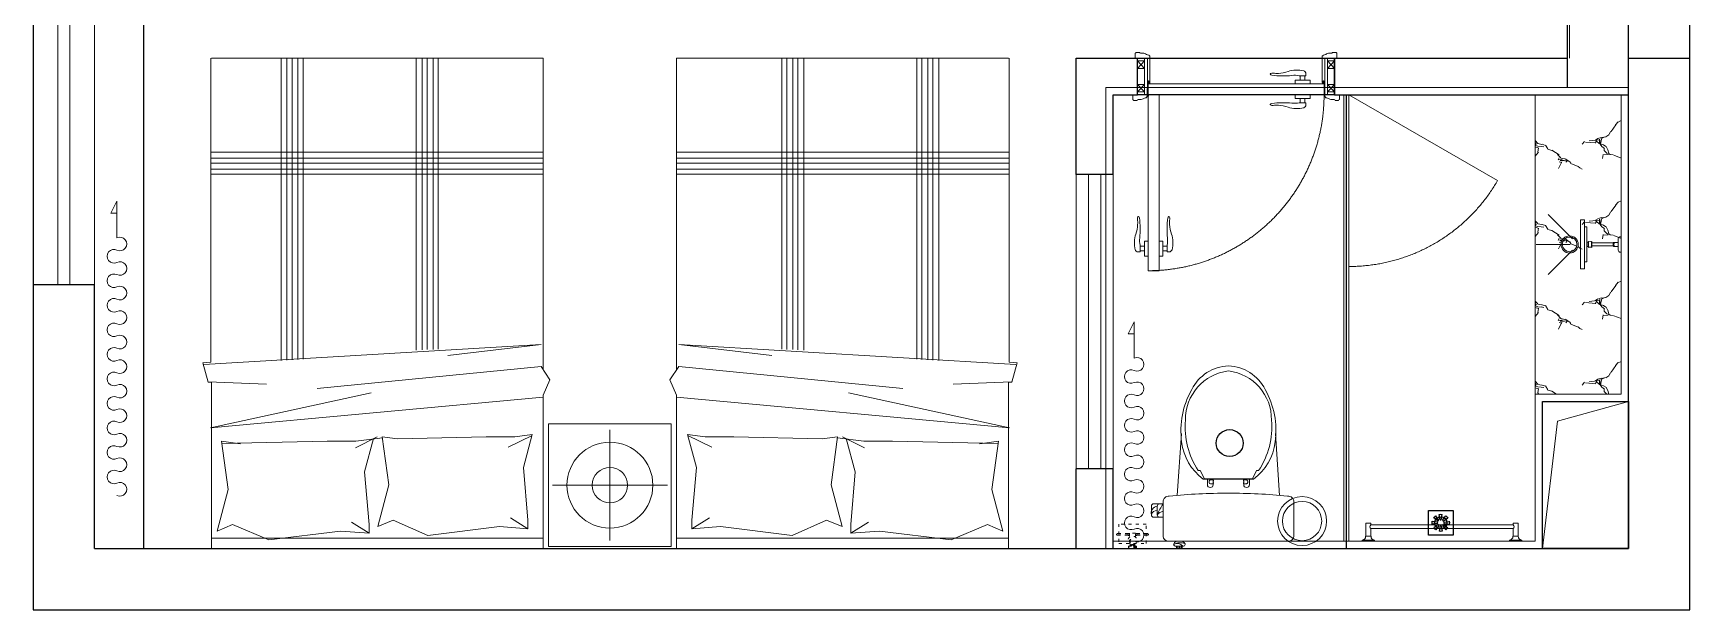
# Model space of a CAD drawing. Header units: millimetres. Extents: x 3162 to 221128, y -144913 to 11496.
# Drawn here: x 29278 to 36028, y -93795 to -91443 of the extents above; entities that cross this region are included whole.
import ezdxf
from ezdxf.xclip import XClip

# ---------------------------------------------------------------- set-up
doc = ezdxf.new("R2010")
doc.units = ezdxf.units.MM
doc.header["$LTSCALE"] = 10
doc.header["$XCLIPFRAME"] = 2
for name, pattern in [('ACAD_ISO03W100', [30, 12, -18]), ('DASH', [8.89, 6.35, -2.54]), ('DOTE', [61.468, 50.8, -5.08, 0.508, -5.08]), ('HIDDEN', [9.525, 6.35, -3.175])]:
    doc.linetypes.add(name, pattern=pattern)
doc.layers.get('Defpoints').update_dxf_attribs({"color": 250})
for name, color, linetype, lineweight in [('FC-Doorsill【门槛线】', 8, 'Continuous', 0), ('FC-Material【地坪分割线】', 138, 'Continuous', 0), ('FF-Complete【墙体完成线】', 6, 'Continuous', 0), ('FF-Curtain【平面窗帘】', 32, 'Continuous', 0), ('FF-Door【门】', 51, 'Continuous', 0), ('FF-FIXT【洁具】', 31, 'Continuous', 0), ('FF-MT【门套】', 20, 'Continuous', 0), ('FF-Win【窗】', 132, 'Continuous', 0), ('FF-【活动成品家具】', 51, 'Continuous', 0), ('Fine【细线】', 250, 'Continuous', 0)]:
    doc.layers.add(name, color=color, linetype=linetype, lineweight=lineweight)
for name, color, linetype in [('SYMBOL【符号】', 136, 'Continuous'), ('WALL_NEW【新建墙体】', 4, 'Continuous'), ('WALL【墙体】', 7, 'Continuous'), ('图层5', 251, 'Continuous'), ('屋面', 4, 'Continuous')]:
    doc.layers.add(name, color=color, linetype=linetype)

# ---------------------------------------------------------------- blocks, each defined once
blk = doc.blocks.new('1500平10100181')
at = {"ltscale": 300}
for p, q in [((-1270.6, 991.6), (-770.6, 991.6)), ((-1270.6, 491.6), (-1270.6, 991.6)), ((-770.6, 991.6), (-770.6, 491.6)), ((-749, 1000), (603.1, 1000)), ((-749, 1000), (-749, 374.1)), ((603.1, 1000), (603.1, 320.9)), ((603.1, 1000), (603.1, 345.9)), ((-770.6, 491.6), (-1270.6, 491.6)), ((-1270.6, 491.6), (-770.6, 491.6)), ((-749, 374.1), (-775.9, 311.5)), ((-775.9, 311.5), (-740.1, 257.9)), ((-749, 271.3), (-749, -1000)), ((638.5, 243.1), (606, 239.9)), ((606, 239.9), (606, -999.7)), ((-749, -1000), (603.1, -1000)), ((603.1, -1000), (-749, -1000))]:
    blk.add_line(p, q, dxfattribs=at)
at = {"color": 8}
for p, q in [((-1020.6, 966.9), (-1020.6, 516.3)), ((-770.6, 491.6), (-770.6, 991.6)), ((-749, 958.2), (603.1, 958.2)), ((-570, 910.6), (-278, 946.4)), ((-278, 946.4), (-137.7, 883.8)), ((77.1, 928.5), (369.1, 964.2)), ((369.1, 964.2), (517.3, 901.6)), ((-686.4, 883.8), (-686.4, 919.5)), ((-686.4, 919.5), (-614.8, 874.8)), ((-686.4, 919.5), (-570, 910.6)), ((-668.5, 669.2), (-686.4, 883.8)), ((-137.7, 883.8), (-75, 910.6)), ((-75, 910.6), (-119.8, 740.7)), ((-39.2, 937.4), (32.4, 892.7)), ((-39.2, 937.4), (77.1, 928.5)), ((-39.2, 901.6), (-39.2, 937.4)), ((-21.3, 687.1), (-39.2, 901.6)), ((517.3, 901.6), (580, 928.5)), ((580, 928.5), (535.2, 758.6)), ((535.2, 758.6), (562.1, 561.9)), ((-1254.7, 741.6), (-786.5, 741.6)), ((-119.8, 740.7), (-92.9, 544)), ((-57.5, 551.6), (-21.3, 687.1)), ((-704.3, 535), (-668.5, 669.2)), ((-632.7, 544), (-704.3, 535)), ((-605.8, 587.2), (-703.4, 538.5)), ((-516.3, 544), (-632.7, 544)), ((-155.6, 552.9), (-516.3, 544)), ((-92.9, 544), (-155.6, 552.9)), ((14.5, 561.9), (-93.5, 548.4)), ((16.7, 588.7), (-72.8, 544)), ((130.8, 561.9), (14.5, 561.9)), ((560.7, 572.1), (130.8, 561.9)), ((486.3, 572.7), (485.7, 570.5)), ((562.1, 561.9), (486.3, 572.7)), ((-749, 383), (606.9, 508.2)), ((606.9, 508.2), (-48.2, 365.2)), ((-740.1, 257.9), (172.2, 347.3)), ((603.1, 345.9), (603.1, 320.9)), ((378.1, 329.4), (615.8, 320.5)), ((603.1, 320.9), (616.4, 320.9)), ((616.4, 320.9), (638.5, 243.1)), ((633.7, 248.9), (-740.1, 168.4)), ((-740.1, 168.4), (-360.8, 213.2)), ((229.7, -1000), (229.7, 227.8)), ((250.5, -1000), (250.5, 228.9)), ((274.6, -1000), (274.6, 230.2)), ((295.4, -1000), (295.4, 231.3)), ((319.4, -1000), (319.4, 232.6)), ((-320.9, -1000), (-320.9, 186.7)), ((-300.1, -1000), (-300.1, 187.8)), ((-276, -1000), (-276, 189)), ((-255.2, -1000), (-255.2, 190.1)), ((-231.2, -1000), (-231.2, 191.4)), ((-749, -526.3), (603.1, -526.3)), ((-749, -547.1), (603.1, -547.1)), ((-749, -571.3), (603.1, -571.3)), ((-749, -592.1), (603.1, -592.1)), ((-749, -616), (603.1, -616))]:
    blk.add_line(p, q, dxfattribs=at)
for radius in [175, 72.2]:
    blk.add_circle((-1020.6, 741.6), radius, dxfattribs=at)
blk = doc.blocks.new('hlw_3_1600_250')
for p, q in [((-0.5, 0.078125), (0.5, 0.078125)), ((-0.5, -0.078125), (0.5, -0.078125))]:
    blk.add_line(p, q)
at = {"linetype": 'HIDDEN', "ltscale": 15}
for p, q in [((-0.5, 0.015625), (0.5, 0.015625)), ((-0.5, -0.015625), (0.5, -0.015625))]:
    blk.add_line(p, q, dxfattribs=at)
blk = doc.blocks.new('马桶平面15')
at = {"color": 251}
for p, q in [((-182.4, 735.2), (-182.4, 743.3)), ((-175.9, 735.1), (-175.9, 743.3)), ((-168.6, 743.3), (-168.6, 735.1)), ((-164.1, 735.1), (-187.7, 735.1))]:
    blk.add_line(p, q, dxfattribs=at)
for points in [[(-171.3, 714.9, 0.288575), (-152.8, 725.1, 0.464141), (-158.6, 735.1), (-164.1, 735.1), (-164.1, 743.3), (-187.7, 743.3), (-187.7, 743.3), (-187.7, 735.1), (-193.2, 735.1, 0.464141), (-199, 725.1, 0.288575), (-180.5, 714.9)], [(-61.5, 462.9), (-61.5, 484.4, -1), (-38, 484.4), (-38, 480.5)], [(109.7, 462.9), (109.7, 484.4, 1), (86.2, 484.4), (86.2, 480.5)], [(26.7, 460.2), (121.9, 460.2), (138.7, 426.6), (147.1, 426.6, -0.17108), (199.3, 221.2, -0.383832), (24.1, 20.6, -0.383832), (-151.1, 221.2, -0.17108), (-98.9, 426.6), (-90.5, 426.6), (-73.7, 460.2), (121.9, 460.2)]]:
    blk.add_lwpolyline(points, format="xyb", dxfattribs=at)
for points in [[(24.1, 519.2, -0.023855), (-216.9, 530.8, -0.42765), (-242.5, 555.3), (-242.5, 695.1, -0.382307), (-220.4, 714.9), (24.1, 714.9), (268.6, 714.9, -0.382307), (290.7, 695.1), (290.7, 555.3, -0.42765), (265.1, 530.8, -0.023855)], [(24.1, 0, -0.272339), (-125.1, 96, -0.163159), (-166.6, 310.4, -0.20934), (-78.5, 461.5), (24.1, 461.5), (126.7, 461.5, -0.20934), (214.8, 310.4, -0.163159), (173.3, 96, -0.272339)]]:
    blk.add_lwpolyline(points, format="xyb", close=True)
for points in [[(-242.5, 617.1), (-242.5, 562.2), (-279.9, 562.2, -0.414214), (-289.9, 572.2), (-289.9, 607.1, -0.414214), (-279.9, 617.1)], [(-242.5, 617.1), (-242.5, 562.2), (-256.2, 562.2, -0.414214), (-266.2, 572.2), (-266.2, 607.1, -0.414214), (-256.2, 617.1)], [(-54.5, 475.5), (-54.5, 470.3, 0.414214), (-49.5, 465.3), (-38.7, 465.3, 0.58538), (-38.5, 470.3), (-38.5, 475.5, 0.58538), (-38.7, 480.5), (-49.5, 480.5, 0.414214)], [(102.7, 475.5), (102.7, 470.3, -0.414214), (97.7, 465.3), (86.9, 465.3, -0.58538), (86.7, 470.3), (86.7, 475.5, -0.58538), (86.9, 480.5), (97.7, 480.5, -0.414214)]]:
    blk.add_lwpolyline(points, format="xyb", close=True, dxfattribs=at)
for points in [[(-184.4, 527.9), (-167.1, 275.7)], [(232.6, 527.9), (215.3, 275.7)]]:
    blk.add_lwpolyline(points)
for centre, radius, start, end in [((-185.1, 755.7), 31.4, 242.88179, 319.14204), ((-173.5, 774.1), 53.1, 240.79773, 292.8926), ((-262.7, 600.1), 28.1, 165.59157, 262.76034), ((-267.7, 612.3), 22.8, 193.4235, 273.84122), ((-231.7, 638.1), 46.4, 221.91484, 256.44129), ((180.7, 814.1), 492.5, 204.86427, 210.76499)]:
    blk.add_arc(centre, radius, start, end, dxfattribs=at)
blk = doc.blocks.new('花洒平面')
at = {"color": 8}
for p, q in [((0, 207.8), (0, 345.7)), ((-23.2, 198.2), (-122.7, 297.6)), ((23.2, 198.2), (122.7, 297.6)), ((100, 150), (-100, 150)), ((10, 139.4), (-10, 139.4)), ((7.6, 138.4), (-7.5, 138.4)), ((11, 121.4), (-11, 121.4)), ((9.5, 133.4), (-9.5, 133.4)), ((6, 119.4), (-6, 119.4)), ((-8.5, 12), (8.5, 12)), ((-6.5, 32), (6.5, 32))]:
    blk.add_line(p, q, dxfattribs=at)
blk.add_lwpolyline([(11, 131.4, 0.992115), (11, 133.4), (9.5, 133.4, 0.130917), (7.6, 138.4), (9.5, 138.4, 0.413995), (10, 139.4), (71.3, 139.4), (71.3, 150), (100, 150), (100, 165), (-100, 165), (-100, 150), (-71.3, 150), (-71.3, 139.4), (-10, 139.4, 0.413995), (-9.5, 138.4), (-7.5, 138.4, 0.130917), (-9.5, 133.4), (-11, 133.4, 0.992115), (-11, 131.4, 0.003958), (-11, 131.4, 0.080962), (-11, 121.4, 1), (-11, 119.4), (-6, 119.4), (-6, 32), (-6.5, 32, 0.414214), (-8.5, 30), (-8.5, 12), (-21, 12, 0.261972), (-31, 7), (-31, 0), (31, 0), (31, 7, 0.261972), (21, 12), (8.5, 12), (8.5, 30, 0.414214), (6.5, 32), (6, 32), (6, 119.4), (11, 119.4, 1), (11, 121.4, 0.080962), (11, 131.4)], format="xyb")
blk.add_lwpolyline([(8.5, 30, -0.375464), (2.6, 29, 0.238002), (-2.6, 29, -0.375464), (-8.5, 30)], format="xyb", dxfattribs=at)
for radius in [35, 30]:
    blk.add_circle((0, 210), radius, dxfattribs=at)
blk = doc.blocks.new('DOORBLK101')
blk.add_line((-0.5, 0), (0, 0.866))
at = {"color": 8, "linetype": 'HIDDEN', "ltscale": 10}
blk.add_arc((-0.5, 0), 1, 0, 60, dxfattribs=at)
blk = doc.blocks.new('海龙工具_2009110106373373')
at = {"linetype": 'ACAD_ISO03W100', "ltscale": 0.1}
for p, q in [((-16.7, 0), (16.7, 0)), ((-16.7, -5.8), (-16.7, 0)), ((16.7, -5.8), (16.7, 0)), ((-16.7, -5.8), (16.7, -5.8)), ((-9.5, -11.1), (9.5, -11.1)), ((-7.9, -13.8), (7.9, -13.8)), ((-6.9, -13.8), (-6.9, -11.1)), ((6.9, -13.8), (6.9, -11.1))]:
    blk.add_line(p, q, dxfattribs=at)
at = {"color": 8, "linetype": 'ACAD_ISO03W100', "ltscale": 0.1}
for p, q in [((-16.7, -4.4), (16.7, -4.4)), ((-6.6, -13.8), (-6.6, -11.1)), ((-6.1, -13.8), (-6.1, -11.1)), ((-2.5, -13.8), (-2.5, -11.1)), ((5.6, -13.8), (5.6, -11.1)), ((5.9, -13.8), (5.9, -11.1)), ((6.4, -13.8), (6.4, -11.1)), ((7, -33.3), (9.2, -33.3)), ((7.8, -20.3), (11.9, -22.7))]:
    blk.add_line(p, q, dxfattribs=at)
for points in [[(-17.6, -56.1), (-64.4, -56.1)], [(-17.6, -56.7), (-64, -56.7)], [(17.6, -56.1), (64.4, -56.1)], [(17.6, -56.7), (64, -56.7)]]:
    blk.add_lwpolyline(points, dxfattribs=at)
at = {"linetype": 'ACAD_ISO03W100', "ltscale": 0.1}
for points in [[(-61.4, -51), (-17.6, -51)], [(-17.6, -57.8), (-61.4, -57.8)], [(-11.7, -49.5), (-17.6, -49.5), (-17.6, -58.8), (-11.7, -58.8)], [(-11.7, -43.8), (-11.7, -59.9), (11.7, -59.9), (11.7, -43.8)], [(11.7, -49.5), (17.6, -49.5), (17.6, -58.8), (11.7, -58.8)], [(61.4, -51), (17.6, -51)], [(17.6, -57.8), (61.4, -57.8)]]:
    blk.add_lwpolyline(points, dxfattribs=at)
at = {"color": 8, "linetype": 'ACAD_ISO03W100', "ltscale": 0.1}
blk.add_lwpolyline([(-55.5, -96.8), (55.2, -96.8), (55.2, -17.4), (-55.5, -17.4)], close=True, dxfattribs=at)
at = {"linetype": 'ACAD_ISO03W100', "ltscale": 0.1}
for centre, radius, start, end in [((-61.4, -54.4), 3.41, 90, 270), ((0, -30), 18.1, 116.11748, 63.88252), ((-20.9, -14.2), 11.8, 15.38279, 45.49873), ((20.9, -14.2), 11.8, 134.50127, 164.61721), ((61.4, -54.4), 3.41, 270, 90)]:
    blk.add_arc(centre, radius, start, end, dxfattribs=at)
at = {"color": 8, "linetype": 'ACAD_ISO03W100', "ltscale": 0.1}
for centre, radius, start, end in [((-15.3, -11.8), 11.2, 3.72271, 32.48588), ((-22.2, -12.5), 18.8, 4.24359, 20.74315), ((14.7, -12.4), 11.2, 143.80422, 173.1553), ((16.9, -14.2), 11.8, 134.50127, 164.61721), ((21.6, -18.2), 16.8, 132.4216, 154.92635), ((0.7, -26.4), 9.31, 311.87931, 40.38031), ((0.9, -25.5), 11.4, 317.03504, 14.50797)]:
    blk.add_arc(centre, radius, start, end, dxfattribs=at)
blk = doc.blocks.new('海龙_05069869')
at = {"layer": 'FF-FIXT【洁具】'}
blk.add_circle((0, 0), 100, dxfattribs=at)
at = {"layer": 'FF-FIXT【洁具】', "color": 9}
blk.add_circle((0, 0), 80, dxfattribs=at)
blk = doc.blocks.new('海龙工具_毛巾架平面')
at = {"linetype": 'ByBlock', "lineweight": 0}
for p, q in [((-323.6, 0.4), (-323.6, 4.4)), ((-275.6, 0.4), (-275.6, 4.4)), ((276.4, 0.4), (276.4, 4.4)), ((324.4, 0.4), (324.4, 4.4))]:
    blk.add_line(p, q, dxfattribs=at)
for points in [[(-289.6, 66.9), (-289.6, 74.4), (-309.6, 74.4), (-309.6, 20.4)], [(310.4, 20.2), (310.4, 74.4), (290.4, 74.4), (290.4, 66.9)], [(290.4, 66.9), (-289.6, 66.9)], [(-289.6, 20.2), (-289.6, 51.9)], [(-289.6, 51.9), (290.4, 51.9)], [(290.4, 51.9), (290.4, 20.4)]]:
    blk.add_lwpolyline(points)
for points in [[(-324.6, 4.4, 0.406293), (-310.6, 20.4), (-288.6, 20.4, 0.411692), (-274.6, 4.4)], [(275.4, 4.4, 0.406293), (289.4, 20.4), (311.4, 20.4, 0.411692), (325.4, 4.4)]]:
    blk.add_lwpolyline(points, format="xyb", dxfattribs=at)
for points in [[(-274.6, 0.4), (-274.6, 4.4), (-324.6, 4.4), (-324.6, 0.4)], [(325.4, 0.4), (325.4, 4.4), (275.4, 4.4), (275.4, 0.4)]]:
    blk.add_lwpolyline(points, close=True, dxfattribs=at)
at = {"color": 250}
for centre, start, end in [((-284.3, 59.4), 125.00147, 234.99853), ((285.2, 59.4), 305.00147, 54.99853)]:
    blk.add_arc(centre, 9.16, start, end, dxfattribs=at)
blk = doc.blocks.new('卫_毛巾架')
blk.add_blockref('海龙工具_毛巾架平面', (0, -0.4))
blk = doc.blocks.new('dsfdsdgds')
at = {"layer": '图层5'}
for p, q in [((372347.6, 3771.9), (372329.2, 3784.8)), ((372350.7, 3775), (372337.8, 3793.4)), ((372355.7, 3777.1), (372351.8, 3799.2)), ((372360, 3777.1), (372363.9, 3799.2)), ((372365.1, 3775), (372377.9, 3793.4)), ((372368.2, 3771.9), (372386.5, 3784.8)), ((372345.5, 3766.9), (372323.4, 3770.8)), ((372345.5, 3762.5), (372323.4, 3758.6)), ((372347.6, 3757.5), (372329.2, 3744.6)), ((372350.7, 3754.4), (372337.8, 3736)), ((372355.7, 3752.3), (372351.8, 3730.2)), ((372360, 3752.3), (372363.9, 3730.2)), ((372365.1, 3754.4), (372377.9, 3736)), ((372368.2, 3757.5), (372386.5, 3744.6)), ((372370.2, 3766.9), (372392.3, 3770.8)), ((372370.2, 3762.5), (372392.3, 3758.6))]:
    blk.add_line(p, q, dxfattribs=at)
for radius, start, end in [(35, 125, 145), (35, 80, 100), (35, 35, 55), (35, 170, 190), (35, 215, 235), (12.6, 170, 190), (12.6, 125, 145), (12.6, 215, 235), (35, 260, 280), (12.6, 80, 100), (12.6, 260, 280), (12.6, 35, 55), (12.6, 305, 325), (12.6, 350, 10), (35, 305, 325), (35, 350, 10)]:
    blk.add_arc((372357.9, 3764.7), radius, start, end, dxfattribs=at)
at = {"layer": '屋面'}
blk.add_lwpolyline([(372307.9, 3714.7), (372407.9, 3714.7), (372407.9, 3814.7), (372307.9, 3814.7)], close=True, dxfattribs=at)
blk = doc.blocks.new('hlw_3_1200_150')
for p, q in [((-0.5, 0.0625), (0.5, 0.0625)), ((-0.5, -0.0625), (0.5, -0.0625))]:
    blk.add_line(p, q)
at = {"linetype": 'HIDDEN', "ltscale": 15}
for p, q in [((-0.5, 0.0208), (0.5, 0.0208)), ((-0.5, -0.0208), (0.5, -0.0208))]:
    blk.add_line(p, q, dxfattribs=at)
blk = doc.blocks.new('门套线03')
at = {"ltscale": 100}
blk.add_lwpolyline([(60, 0), (60, 19.7, -0.339185), (56.6, 23.1), (42, 23.1, -0.360475), (38.5, 19.7), (29.2, 19.7, 0.137802), (14.5, 14.7, -0.16589), (3.4, 11.9), (3.4, 8.7), (0, 8.7), (0, 0)], format="xyb", close=True, dxfattribs=at)
blk = doc.blocks.new('HL_Door_Hinge')
at = {"color": 0, "linetype": 'DOTE', "ltscale": 0.04}
for p, q in [((-4, 3), (4, 3)), ((0, -1), (0, 7))]:
    blk.add_line(p, q, dxfattribs=at)
at = {"color": 0, "linetype": 'DASH', "ltscale": 5}
for p, q in [((-2, -26), (-2, 0.8)), ((-0.5, -26), (-0.5, 0)), ((0.5, -26), (0.5, 0)), ((2, -26), (2, 0.8)), ((-0.5, -26), (-2, -26)), ((0.5, -26), (2, -26))]:
    blk.add_line(p, q, dxfattribs=at)
for radius in [3, 2]:
    blk.add_circle((0, 3), radius, dxfattribs=at)
blk = doc.blocks.new('HL_Door_Seal')
at = {"color": 0}
for p, q in [((5, 0), (-5, 0)), ((-1, 6), (-0.5, 6.5)), ((-1, 6), (-0.5, 6)), ((-1, 5.5), (-0.5, 6)), ((-1, 5.5), (-0.5, 5.5)), ((-1, 5), (-0.5, 5.5)), ((-1, 4.5), (-0.5, 5)), ((-1, 5), (-0.5, 5)), ((-1, 4.5), (-0.5, 4.5)), ((-1, 4), (-0.5, 4.5)), ((-1, 4), (-0.5, 4)), ((-1, 3.5), (-0.5, 4)), ((-1, 3.5), (-0.5, 3.5)), ((-1, 3), (-0.5, 3.5)), ((-1, 3), (-0.5, 3)), ((-1, 2.5), (-0.5, 3)), ((-1, 2.5), (-0.5, 2.5)), ((-1, 2), (-0.5, 2.5)), ((-1, 2), (-0.5, 2)), ((-1, 1.5), (-0.5, 2)), ((-1, 1.5), (-0.5, 1.5)), ((-1, 1), (-0.5, 1.5)), ((-1, 1), (-0.5, 1)), ((-1, 0.5), (-0.5, 1)), ((-1, 0.5), (-0.5, 0.5)), ((-1, 0), (-0.5, 0.5)), ((-0.5, 6.5), (0.5, 6.5)), ((1, 6), (0.5, 6.5)), ((1, 6), (0.5, 6)), ((1, 5.5), (0.5, 6)), ((1, 5.5), (0.5, 5.5)), ((1, 5), (0.5, 5.5)), ((1, 5), (0.5, 5)), ((1, 4.5), (0.5, 5)), ((1, 4.5), (0.5, 4.5)), ((1, 4), (0.5, 4.5)), ((1, 4), (0.5, 4)), ((1, 3.5), (0.5, 4)), ((1, 3.5), (0.5, 3.5)), ((1, 3), (0.5, 3.5)), ((1, 3), (0.5, 3)), ((1, 2.5), (0.5, 3)), ((1, 2.5), (0.5, 2.5)), ((1, 2), (0.5, 2.5)), ((1, 2), (0.5, 2)), ((1, 1.5), (0.5, 2)), ((1, 1.5), (0.5, 1.5)), ((1, 1), (0.5, 1.5)), ((1, 1), (0.5, 1)), ((1, 0.5), (0.5, 1)), ((1, 0.5), (0.5, 0.5)), ((1, 0), (0.5, 0.5))]:
    blk.add_line(p, q, dxfattribs=at)
blk.add_lwpolyline([(-3.9, -1, 0.774597), (3.9, -1)], format="xyb", close=True, dxfattribs=at)
blk.add_arc((0, 0), 5, 180, 0.00048, dxfattribs=at)
blk = doc.blocks.new('门把手02')
at = {"color": 250}
for p, q in [((-30.4, 14.6), (-15.2, 14.6)), ((-30.4, 0), (-30.4, 14.6)), ((30.4, 0), (-30.4, 0)), ((-15.2, 14.6), (19.6, 14.6)), ((-15.2, 14.6), (19.6, 14.6)), ((-13.5, 32.2), (-13.5, 40.9)), ((12.9, 32.2), (-13.5, 32.2)), ((-9.4, 14.6), (-9.4, 32.2)), ((9.4, 14.6), (9.4, 32.2)), ((19.6, 14.6), (30.4, 14.6)), ((30.4, 14.6), (30.4, 0))]:
    blk.add_line(p, q, dxfattribs=at)
at = {"color": 250, "extrusion": (0, 0, -1)}
for centre, major_axis, start_param, end_param in [((-1.3, 40.9), (-8.59, 8.59), 5.497787, 6.813202), ((23.4, -64.1), (-0.1, 120), -0.233047, 0.306451), ((12.9, 37.2), (3.58, 3.58), 2.124304, 2.356194), ((33.8, -51.4), (0, 86), -0.231441, 0.114669), ((79.3, 368.4), (-0.1, 336.3), 3.005111, 3.247916), ((107.8, 189.2), (1.8, 147), 3.194781, 3.464277), ((105.2, 172), (-91.7, 91.7), 3.813778, 3.981187), ((122.5, 24), (-13.7, 13.7), 0.647464, 1.248663), ((124, 43.6), (5.92, 5.92), 1.238085, 2.228964), ((130.6, 40.4), (-0.729, 0.729), 1.325662, 2.819982)]:
    blk.add_ellipse(centre, major_axis=major_axis, ratio=1, start_param=start_param, end_param=end_param, dxfattribs=at)
blk = doc.blocks.new('hld_1_722.134_150_门把手02_门套线03_45_0_0_3_40_0_1_1')
at = {"layer": 'FC-Doorsill【门槛线】'}
for p, q in [((-0.5, 0.0935), (0.5, 0.0935)), ((-0.5, -0.0935), (0.5, -0.0935))]:
    blk.add_line(p, q, dxfattribs=at)
at = {"layer": 'FF-Door【门】'}
blk.add_lwpolyline([(-0.447, 0.0935), (-0.3909, 0.0935), (-0.3909, 0.9875), (-0.447, 0.9875)], close=True, dxfattribs=at)
at = {"layer": 'FF-Door【门】', "color": 250, "linetype": 'ACAD_ISO03W100', "ltscale": 0.104167}
blk.add_lwpolyline([(-0.447, 0.0935), (0.447, 0.0935), (0.447, 0.0374), (-0.447, 0.0374)], close=True, dxfattribs=at)
at = {"layer": 'FF-Door【门】', "color": 8, "linetype": 'HIDDEN', "ltscale": 60}
blk.add_arc((-0.447, 0.0935), 0.894, 0, 90, dxfattribs=at)
at = {"layer": 'FF-MT【门套】', "color": 250}
for p, q in [((-0.4651, 0.0785), (-0.5, 0.0411)), ((-0.4651, 0.0411), (-0.5, 0.0785)), ((0.4651, 0.0785), (0.5, 0.0411)), ((0.4651, 0.0411), (0.5, 0.0785)), ((-0.5, -0.0411), (-0.4651, -0.0785)), ((-0.5, -0.0785), (-0.4651, -0.0411)), ((0.5, -0.0411), (0.4651, -0.0785)), ((0.5, -0.0785), (0.4651, -0.0411))]:
    blk.add_line(p, q, dxfattribs=at)
for points in [[(-0.5, 0.0935), (-0.4651, 0.0935), (-0.4651, 0.0785), (-0.5, 0.0785)], [(-0.4651, 0.0935), (-0.4501, 0.0935), (-0.4501, -0.0935), (-0.4651, -0.0935)], [(0.4651, 0.0935), (0.4501, 0.0935), (0.4501, -0.0935), (0.4651, -0.0935)], [(0.5, 0.0935), (0.4651, 0.0935), (0.4651, 0.0785), (0.5, 0.0785)], [(-0.4651, 0.0785), (-0.4651, 0.0411), (-0.5, 0.0411), (-0.5, 0.0785)], [(0.4651, 0.0785), (0.4651, 0.0411), (0.5, 0.0411), (0.5, 0.0785)], [(-0.5, -0.0411), (-0.5, -0.0785), (-0.4651, -0.0785), (-0.4651, -0.0411)], [(-0.5, -0.0935), (-0.4651, -0.0935), (-0.4651, -0.0785), (-0.5, -0.0785)], [(0.5, -0.0411), (0.5, -0.0785), (0.4651, -0.0785), (0.4651, -0.0411)], [(0.5, -0.0935), (0.4651, -0.0935), (0.4651, -0.0785), (0.5, -0.0785)]]:
    blk.add_lwpolyline(points, close=True, dxfattribs=at)
at = {"layer": 'FF-MT【门套】'}
for points in [[(-0.5, 0.0935), (-0.4501, 0.0935), (-0.4501, 0.0312), (-0.4377, 0.0312), (-0.4377, -0.0935), (-0.5, -0.0935)], [(0.5, 0.0935), (0.4501, 0.0935), (0.4501, 0.0312), (0.4377, 0.0312), (0.4377, -0.0935), (0.5, -0.0935)]]:
    blk.add_lwpolyline(points, close=True, dxfattribs=at)
at = {"layer": 'FF-Door【门】', "color": 250, "yscale": 0.001246673720702, "zscale": 0.001246673720702}
for name, p, xscale, rotation in [('门把手02', (-0.447, 0.8753), -0.001246673720702, 90.00000000000593), ('门把手02', (-0.3909, 0.8753), 0.001246673720702, 270.0000000000178), ('HL_Door_Seal', (-0.4439, 0.0312), 0.001246673720702, 180.0000000000119), ('HL_Door_Seal', (0.4439, 0.0312), -0.001246673720702, 180)]:
    blk.add_blockref(name, p, dxfattribs=dict(at, xscale=xscale, rotation=rotation))
at = {"layer": 'FF-Door【门】', "color": 250, "zscale": 0.001246673720702}
for name, p, xscale, yscale in [('HL_Door_Hinge', (-0.4486, 0.0935), 0.001246673720702, 0.001246673720702), ('门把手02', (0.3379, 0.0935), -0.001246673720702, 0.001246673720702), ('门把手02', (0.3379, 0.0374), -0.001246673720702, -0.001246673720702)]:
    blk.add_blockref(name, p, dxfattribs=dict(at, xscale=xscale, yscale=yscale))
at = {"layer": 'FF-MT【门套】', "zscale": 0.001246673720702}
for p, xscale, yscale in [((-0.4501, 0.0935), -0.001246673720702, 0.001246673720702), ((0.4501, 0.0935), 0.001246673720702, 0.001246673720702), ((-0.4377, -0.0935), -0.001246673720702, -0.001246673720702), ((0.4377, -0.0935), 0.001246673720702, -0.001246673720702)]:
    blk.add_blockref('门套线03', p, dxfattribs=dict(at, xscale=xscale, yscale=yscale))
blk = doc.blocks.new('海龙_08067598')
at = {"layer": 'FF-FIXT【洁具】'}
h = blk.add_hatch(dxfattribs=at)
h.set_pattern_fill('AA大理石深SC800', color=8, scale=700, style=0, pattern_type=2)
h.set_pattern_definition([(177.769103, (2572702.35, -1703121.014), (-700.00002183, -2.69e-05), [40.03034, -8366.3405]), (28.1136392, (2572682.35, -1703083.616), (700.0000028, 327.23196765), [26.45461, -5529.00824]), (76.6298055, (2572682.35, -1703030.636), (-1.05e-05, 327.2319275), [14.41496, -3012.71901]), (106.992819, (2572685.68, -1703007.26), (6.7e-06, 327.2319222), [11.40566, -2383.78875]), (21.8355897, (2572682.35, -1702983.89), (699.99999517, 327.2319006), [25.13679, -5253.58526]), (17.3096175, (2572685.68, -1702977.66), (700.0000145, 327.231969), [10.47438, -2189.14444]), (162.690382, (2572662.35, -1703119.46), (-700.0000325, 327.231908), [20.94876, -2178.67006]), (125.490837, (2572642.35, -1703113.22), (-4.3e-05, 327.231901), [17.22434, -1188.48149]), (162.690382, (2572632.35, -1703099.2), (-700.0000325, 327.231908), [10.47438, -2189.14444]), (136.925518, (2572622.35, -1703096.08), (-2e-05, 327.23191), [22.8165, -935.47517]), (3.3442344, (2572579.018, -1703082.058), (700.000013, 4.667e-05), [26.71214, -5582.84048]), (10.5914065, (2572562.35, -1703085.174), (1400.000031, 327.2319727), [16.95554, -3543.70772]), (0, (2572552.35, -1703085.17), (700, 327.23194), [10, -689.99994]), (103.370194, (2572682.35, -1703083.616), (-5.48e-05, 327.2319113), [14.41489, -3012.71901]), (90, (2572679, -1703069.6), (700, -4e-14), [10.90773, -316.32419]), (90, (2572679, -1703058.7), (700, -4e-14), [10.90773, -316.32419]), (78.995121, (2572679.02, -1703047.776), (-2.72e-05, 327.2319559), [17.46185, -3649.52189]), (90, (2572682.35, -1702996.35), (700, -4e-14), [12.46598, -314.76592]), (6.6658365, (2572672.35, -1702979.21), (699.9999705, 1.27e-05), [13.42411, -2805.63262]), (160.679045, (2572672.35, -1702979.21), (-699.9999937, 327.231933), [14.12908, -2952.97835]), (47.485996, (2572389.02, -1703184.9), (700.0000005, 654.4639248), [14.79793, -3092.76646]), (6.1571803, (2572399.018, -1703173.995), (2800.00001973, 327.23192843), [43.58473, -9109.2134]), (31.9352432, (2572442.35, -1703169.32), (699.9999716, 327.2319319), [11.78345, -2462.74511]), (19.3209546, (2572452.35, -1703163.09), (699.999996, 327.2319281), [14.12908, -2952.97835]), (8.8568723, (2572465.68, -1703158.41), (699.9999635, 5.46e-05), [20.24134, -2105.10111]), (30.29957, (2572485.684, -1703155.295), (700.0000166, 327.2319738), [15.44284, -3227.55244]), (61.8626245, (2572499.02, -1703147.5), (-3.7e-05, 327.231936), [14.13664, -1470.21231]), (52.9473395, (2572505.684, -1703135.038), (700.00000455, 981.6958246), [33.192334, -6937.19747]), (51.263996, (2572525.684, -1703108.55), (699.999997, 981.6958529), [15.98128, -3340.08304]), (25.054876, (2572535.68, -1703096.08), (700, -3e-06), [36.79571, -735.91427]), (47.485996, (2572569.02, -1703080.5), (700.0000005, 654.4639248), [14.79793, -3092.76646]), (31.9352432, (2572579.02, -1703069.59), (699.9999716, 327.2319319), [11.78345, -2462.74511]), (56.6470201, (2572589.018, -1703063.36), (700.0000012, 981.6958188), [24.25143, -5068.55181]), (90, (2572602.35, -1703043.1), (700, -4e-14), [15.582476, -311.64945]), (47.485996, (2572602.35, -1703027.52), (700.0000005, 654.4639248), [29.59586, -3077.96853]), (47.485996, (2572622.35, -1703005.704), (700.0000005, 654.4639248), [14.79793, -3092.76646]), (19.3209546, (2572632.35, -1702994.796), (699.999996, 327.2319281), [14.12908, -2952.97835]), (56.2378233, (2572645.684, -1702990.12), (699.99996254, 981.69585345), [29.98968, -6267.84088]), (25.054876, (2572465.68, -1703164.64), (700, -3e-06), [14.71827, -757.99171]), (80.6556929, (2572462.35, -1703184.9), (2.62e-05, 327.2319152), [20.52967, -4290.69354]), (160.679045, (2572475.684, -1703189.58), (-699.9999937, 327.231933), [14.12908, -2952.97835]), (148.064756, (2572485.68, -1703195.81), (-699.999967, 327.2319416), [11.78345, -2462.74511]), (115.424913, (2572492.35, -1703209.834), (-700.000029, 1636.1597197), [15.52817, -3245.38277]), (103.370194, (2572495.684, -1703223.86), (-5.48e-05, 327.2319113), [14.41489, -3012.71901]), (144.961427, (2572502.35, -1703228.53), (-700.0000265, 654.4638884), [8.14233, -1701.74844]), (173.334163, (2572515.684, -1703230.09), (-699.9999705, 1.88e-05), [13.42411, -2805.63262]), (158.418473, (2572559.018, -1703247.232), (-4199.99999472, 1636.15974199), [46.60026, -9739.4493]), (78.995121, (2572472.35, -1703245.674), (-2.72e-05, 327.2319559), [17.46185, -3649.52189]), (4.4550498, (2572475.684, -1703228.533), (700.0000104, 4.37e-05), [20.0606, -4192.66778]), (154.945124, (2572495.68, -1703226.97), (-700, -9e-07), [7.35917, -765.35081]), (132.514004, (2572489.02, -1703223.86), (-699.9999993, 654.463926), [14.79793, -3092.76646]), (90, (2572479, -1703212.95), (700, -4e-14), [9.34949, -317.88246]), (142.076999, (2572479.02, -1703203.6), (-700.0000235, 654.463844), [12.67686, -2649.46857]), (125.490837, (2572469.02, -1703195.81), (-4.3e-05, 327.231901), [11.48294, -1194.22296]), (99.344307, (2572462.35, -1703186.46), (-2.57e-05, 327.2319152), [20.5296, -4290.69354]), (90, (2572459, -1703184.9), (700, -4e-14), [18.69897, -308.53291]), (136.925518, (2572459.02, -1703184.9), (-2e-05, 327.23191), [18.2532, -940.03847]), (70.3775316, (2572442.35, -1703181.79), (1.97e-05, 327.231914), [9.92593, -2074.51804]), (175.54495, (2572442.35, -1703181.786), (-700.0000158, -2.36e-05), [40.1212, -4172.60718]), (148.064756, (2573039.02, -1703258.14), (-699.999967, 327.2319416), [23.56697, -2450.96166]), (35.0385725, (2572999.02, -1703253.47), (700.000032, 654.463882), [8.14233, -1701.74844]), (6.6658365, (2573015.684, -1703253.465), (699.9999705, 1.27e-05), [13.42411, -2805.63262]), (162.690382, (2573005.68, -1703261.26), (-700.0000325, 327.231908), [10.47438, -2189.14444]), (64.5750864, (2572992.35, -1703289.305), (699.9999829, 1636.1597424), [31.05627, -3229.8546]), (0, (2572999.02, -1703253.47), (700, 327.23194), [16.666664, -683.33328]), (118.137375, (2573042.35, -1703264.37), (-2.2e-05, 327.231903), [7.06832, -1477.28063]), (157.435521, (2573072.35, -1703276.84), (-699.9999875, 327.23189523), [32.48693, -6789.76837]), (136.925518, (2573079.02, -1703283.07), (-2e-05, 327.23191), [9.1266, -949.16507]), (154.945124, (2573089.02, -1703287.75), (-700, -9e-07), [11.03872, -761.67126]), (49.4476465, (2573022.35, -1703259.7), (700.0000126, 981.6957893), [10.25416, -2143.11958]), (51.263996, (2572799.02, -1702991.68), (699.999997, 981.6958529), [15.98128, -3340.08304]), (136.925518, (2572799.02, -1702991.68), (-2e-05, 327.23191), [9.1266, -949.16507]), (176.655765, (2572792.35, -1702985.447), (-700.00001707, -1.59e-05), [26.71214, -5582.84048]), (106.992819, (2572765.68, -1702983.89), (6.7e-06, 327.2319222), [11.40566, -2383.78875]), (19.3209546, (2572749.02, -1702977.655), (699.999996, 327.2319281), [14.12908, -2952.97835]), (159.49524, (2572765.684, -1702983.89), (-700.0000066, 327.2319549), [17.79407, -3718.95475]), (180, (2572775.7, -1702983.9), (-700, 327.23194), [10, -689.99994]), (22.2465213, (2572739.018, -1702972.98), (700.0000198, 327.23192524), [28.8113, -6021.55701]), (6.6658365, (2572725.684, -1702974.54), (699.9999705, 1.27e-05), [13.42411, -2805.63262]), (52.1215557, (2572895.684, -1703236.324), (700.0000225, 981.6958277), [21.71596, -4538.63158]), (78.995121, (2572909.02, -1703219.184), (-2.72e-05, 327.2319559), [17.46185, -3649.52189]), (162.690382, (2572912.35, -1703202.04), (-700.0000325, 327.231908), [10.47438, -2189.14444]), (164.332014, (2572902.35, -1703198.926), (-1399.9999669, 327.2319563), [17.30988, -3617.75911]), (104.970339, (2572885.684, -1703194.25), (-3.98e-05, 327.2319457), [12.90394, -2696.92402]), (109.622468, (2572882.35, -1703181.79), (-1.74e-05, 327.231914), [9.92593, -2074.51804]), (90, (2572879, -1703172.44), (700, -4e-14), [12.46598, -314.76592]), (25.054876, (2572879.02, -1703175.55), (700, -3e-06), [14.71827, -757.99171]), (166.844039, (2572899.02, -1703180.23), (-699.999993, 327.2319035), [20.53905, -1417.1955]), (0, (2572889.02, -1703180.23), (700, 327.23194), [10, -689.99994]), (15.667986, (2572872.35, -1703184.9), (1399.9999669, 327.2319563), [17.30988, -3617.75911]), (180, (2572889.02, -1703184.9), (-700, 327.23194), [16.666664, -683.33328]), (180, (2572902.35, -1703184.9), (-700, 327.23194), [13.333334, -686.66661]), (61.8626245, (2572899.02, -1703191.14), (-3.7e-05, 327.231936), [7.06832, -1477.28063]), (162.690382, (2572909.02, -1703194.25), (-700.0000325, 327.231908), [10.47438, -2189.14444]), (173.334163, (2572922.35, -1703195.81), (-699.9999705, 1.88e-05), [13.42411, -2805.63262]), (171.143127, (2572932.35, -1703197.37), (-699.9999743, -6e-06), [10.12067, -2115.22178]), (13.15596, (2572742.35, -1703108.55), (699.999983, 327.2319595), [13.6927, -1424.04185]), (146.796701, (2572742.35, -1703108.55), (-1400.0000003, 981.6958516), [19.91878, -4163.01753]), (118.137375, (2572725.68, -1703097.64), (-2.2e-05, 327.231903), [14.13664, -1470.21231]), (90, (2572719, -1703097.64), (700, -4e-14), [12.46598, -314.76592]), (113.162745, (2572719.02, -1703097.64), (-3.44e-05, 327.2319177), [8.47434, -1771.13755]), (75.873987, (2572709.018, -1703116.34), (699.99999423, 2945.08749146), [27.31624, -5709.08807]), (90, (2572709, -1703116.34), (700, -4e-14), [18.69897, -308.53291]), (106.992819, (2572709.02, -1703097.64), (6.7e-06, 327.2319222), [11.40566, -2383.78875]), (90, (2572705.7, -1703124.1), (700, -4e-14), [37.397934, -289.83395]), (95.3136086, (2572705.684, -1703124.13), (-1.335e-05, 327.2319124), [35.99435, -7522.8223]), (83.5762835, (2572699.018, -1703117.898), (3.255e-05, 327.23196893), [29.79375, -6226.89452]), (90, (2572699, -1703117.9), (700, -4e-14), [9.34949, -317.88246]), (76.6298055, (2572699.02, -1703108.55), (-1.05e-05, 327.2319275), [14.41496, -3012.71901]), (103.370194, (2572702.35, -1703094.524), (-5.48e-05, 327.2319113), [14.41489, -3012.71901]), (90, (2572699, -1703107), (700, -4e-14), [26.490205, -300.7417]), (133.553349, (2573002.35, -1703242.56), (-700.0000129, 654.4639115), [19.35087, -4044.33463]), (169.408593, (2573019.02, -1703245.674), (-1400.000041, 327.2319161), [16.95554, -3543.70772]), (6.6658365, (2572992.35, -1703250.35), (699.9999705, 1.27e-05), [13.42411, -2805.63262]), (66.837255, (2572992.35, -1703250.35), (-2.94e-05, 327.231945), [8.47434, -1771.13755]), (148.064756, (2572995.68, -1703230.09), (-699.999967, 327.2319416), [35.35042, -2439.17821]), (164.332014, (2572965.684, -1703211.39), (-1399.9999669, 327.2319563), [17.30988, -3617.75911]), (122.690182, (2572949.02, -1703206.72), (-699.9999866, 981.6958593), [18.51521, -3869.68155]), (160.679045, (2572939.02, -1703191.135), (-699.9999937, 327.231933), [14.12908, -2952.97835]), (169.408593, (2572925.684, -1703186.46), (-1400.000041, 327.2319161), [16.95554, -3543.70772]), (133.553349, (2572909.02, -1703183.344), (-700.0000129, 654.4639115), [19.35087, -4044.33463]), (130.552353, (2572895.68, -1703169.32), (-700.000004, 981.6957954), [20.50832, -2132.86542]), (102.074477, (2572882.35, -1703153.74), (-2.5e-05, 327.2319044), [15.93501, -3330.41737]), (169.408593, (2572879.02, -1703138.155), (-1400.000041, 327.2319161), [33.91108, -3526.75218]), (139.920946, (2572845.684, -1703131.92), (-700.0000024, 654.46388085), [21.78204, -4552.44356]), (154.945124, (2572829.02, -1703117.9), (-700, -9e-07), [11.03872, -761.67126]), (90, (2572819, -1703113.2), (700, -4e-14), [29.606696, -297.62523]), (0, (2572805.7, -1703083.6), (700, 327.23194), [13.333334, -686.66661]), (14.9560981, (2572782.35, -1703089.85), (1399.9999853, 327.2319453), [24.15147, -5047.66192]), (31.9352432, (2572772.35, -1703096.08), (699.9999716, 327.2319319), [11.78345, -2462.74511]), (61.8626245, (2572765.68, -1703108.55), (-3.7e-05, 327.231936), [14.13664, -1470.21231]), (17.3096175, (2572755.68, -1703111.66), (700.0000145, 327.231969), [10.47438, -2189.14444]), (118.137375, (2572755.68, -1703111.66), (-2.2e-05, 327.231903), [7.06832, -1477.28063]), (4.4550498, (2572712.35, -1703108.55), (700.0000104, 4.37e-05), [40.1212, -4172.60718]), (51.263996, (2572702.35, -1703121.014), (699.999997, 981.6958529), [15.98128, -3340.08304]), (0, (2572755.7, -1703097.64), (700, 327.23194), [16.666664, -683.33328]), (166.844039, (2572755.68, -1703097.64), (-699.999993, 327.2319035), [13.6927, -1424.04185]), (171.143127, (2572742.35, -1703094.52), (-699.9999743, -6e-06), [20.24134, -2105.10111]), (142.076999, (2572722.35, -1703091.41), (-700.0000235, 654.463844), [12.67686, -2649.46857]), (118.137375, (2572712.35, -1703083.62), (-2.2e-05, 327.231903), [14.13664, -1470.21231]), (90, (2572685.7, -1703016.6), (700, -4e-14), [9.34949, -317.88246]), (171.143127, (2572715.68, -1702976.1), (-699.9999743, -6e-06), [10.12067, -2115.22178]), (154.945124, (2572725.68, -1702980.77), (-700, -9e-07), [11.03872, -761.67126]), (125.490837, (2572725.68, -1702980.77), (-4.3e-05, 327.231901), [11.48294, -1194.22296]), (0, (2572705.7, -1702971.42), (700, 327.23194), [13.333334, -686.66661]), (17.3096175, (2572695.68, -1702974.54), (700.0000145, 327.231969), [10.47438, -2189.14444])])
h.paths.add_polyline_path([(3095, -25), (2745, -25), (2745, -1245), (3095, -1245)])
h.paths.add_polyline_path([(2850, -635, -1), (2920, -635, -1)], flags=16)
h.paths.add_polyline_path([(2855, -635, -1), (2915, -635, -1)], flags=0)
h.paths.add_polyline_path([(3063, -625.6, -0.523191), (3066, -632.4, 0.238002), (3066, -637.6, -0.523191), (3063, -644.4)], flags=16)
at = {"layer": 'Defpoints'}
for p, q in [((-2925, 1875), (-2925, -1875)), ((1975, -25), (1975, -1875))]:
    blk.add_line(p, q, dxfattribs=at)
at = {"layer": 'FF-Complete【墙体完成线】'}
for p, q in [((2885, 1875), (2885, 125)), ((1025, -1875), (1025, -1550))]:
    blk.add_line(p, q, dxfattribs=at)
blk.add_lwpolyline([(995, -1875), (995, 5), (3125, 5), (3125, -1275), (2775, -1275), (2775, -1875), (995, -1875)], dxfattribs=at)
blk.add_lwpolyline([(3095, -25), (3095, -1245), (2745, -1245), (2745, -1845), (1025, -1845), (1025, -25)], close=True, dxfattribs=at)
at = {"layer": 'FF-Curtain【平面窗帘】'}
for points in [[(-3033.6, -1658.2, 1.6), (-3033.6, -1608.2, -1.6), (-3033.6, -1558.2, 1.6), (-3033.6, -1508.2, -1.6), (-3033.6, -1458.2, 1.6), (-3033.6, -1408.2, -1.6), (-3033.6, -1358.2, 1.6), (-3033.6, -1308.2, -1.6), (-3033.6, -1258.2, 1.6), (-3033.6, -1208.2, -1.6), (-3033.6, -1158.2, 1.6), (-3033.6, -1108.2, -1.6), (-3033.6, -1058.2, 1.6), (-3033.6, -1008.2, -1.6), (-3033.6, -958.2, 1.6), (-3033.6, -908.2, -1.6), (-3033.6, -858.2, 1.6), (-3033.6, -808.2, -1.6), (-3033.6, -758.2, 1.6), (-3033.6, -708.2, -1.6), (-3033.6, -658.2, 1.6), (-3033.6, -608.2), (-3033.6, -558.2), (-3033.6, -508.2), (-3033.6, -458.2), (-3058.6, -508.2), (-3033.6, -508.2)], [(1111, -1845, 1.6), (1111, -1795.3, -1.6), (1111, -1745.6, 1.6), (1111, -1695.8, -1.6), (1111, -1646.1, 1.6), (1111, -1596.4, -1.6), (1111, -1546.7, 1.6), (1111, -1496.9, -1.6), (1111, -1447.2, 1.6), (1111, -1397.5, -1.6), (1111, -1347.8, 1.6), (1111, -1298, -1.6), (1111, -1248.3, 1.6), (1111, -1198.6, -1.6), (1111, -1148.9, 1.6), (1111, -1099.1), (1111, -1049.4), (1111, -999.7), (1111, -950), (1086.1, -999.7), (1111, -999.7)]]:
    blk.add_lwpolyline(points, format="xyb", dxfattribs=at)
at = {"layer": 'FF-FIXT【洁具】'}
for p, q in [((1965, -25), (1965, -1845)), ((1985, -25), (1985, -1845))]:
    blk.add_line(p, q, dxfattribs=at)
at = {"layer": 'FF-FIXT【洁具】', "color": 9}
blk.add_line((1975, -25), (1975, -1845), dxfattribs=at)
at = {"layer": 'FF-FIXT【洁具】'}
blk.add_lwpolyline([(2745, -1245), (3095, -1245), (3095, -25), (2745, -25)], close=True, dxfattribs=at)
at = {"layer": 'Fine【细线】', "color": 250}
blk.add_lwpolyline([(2775, -1875), (2835, -1355), (3125, -1275)], dxfattribs=at)
at = {"layer": 'SYMBOL【符号】'}
for centre, radius in [((1500, -1445), 55), ((2360, -1770), 25)]:
    blk.add_circle(centre, radius, dxfattribs=at)
at = {"layer": 'WALL_NEW【新建墙体】'}
for p, q in [((3125, -25), (3125, 1875)), ((875, -350), (875, 125)), ((875, 125), (1125, 125)), ((1125, -25), (1125, 125)), ((1927.1, 125), (2875, 125)), ((1927.1, -25), (1927.1, 125)), ((1025, -350), (1025, -25)), ((1025, -25), (1125, -25)), ((1927.1, -25), (3125, -25)), ((1025, -350), (875, -350)), ((875, -1875), (875, -1550)), ((1025, -1550), (875, -1550)), ((1025, -1875), (1025, -1550)), ((875, -1875), (1025, -1875))]:
    blk.add_line(p, q, dxfattribs=at)
blk.add_lwpolyline([(3125, 325), (2875, 325), (2875, 5)], dxfattribs=at)
blk.add_lwpolyline([(1125, 125), (1927.1, 125), (1927.1, -25), (1125, -25)], close=True, dxfattribs=at)
at = {"layer": 'WALL【墙体】'}
for p, q in [((3125, -1875), (3125, 125)), ((3125, 125), (3375, 125)), ((3375, -2125), (3375, 125)), ((-3125, -800), (-3375, -800)), ((-3125, -1875), (-3125, -800)), ((-3125, -1875), (3125, -1875)), ((-3375, -2125), (3375, -2125))]:
    blk.add_line(p, q, dxfattribs=at)
blk.add_lwpolyline([(2775, -1275), (3125, -1275), (3125, -1875), (2775, -1875)], close=True, dxfattribs=at)
at = {"xscale": -802.1344987015764, "yscale": 802.1344987015764, "zscale": 802.1344987015764, "rotation": 180.0000000000117}
blk.add_blockref('hld_1_722.134_150_门把手02_门套线03_45_0_0_3_40_0_1_1', (1526.1, 50), dxfattribs=at)
at = {"layer": 'FC-Material【地坪分割线】', "extrusion": (0, 0, -1), "zscale": -1, "rotation": 90.00000000000004}
blk.add_blockref('dsfdsdgds', (1404.7, -374127.9), dxfattribs=at)
at = {"layer": 'FF-FIXT【洁具】', "xscale": 700, "yscale": 700, "zscale": 700, "rotation": 269.9999999999997}
blk.add_blockref('DOORBLK101', (1985, -375), dxfattribs=at)
at = {"layer": 'FF-FIXT【洁具】'}
for name, p, rotation in [('花洒平面', (3095, -635), 90), ('海龙工具_2009110106373373', (1104, -1871.7), 180)]:
    blk.add_blockref(name, p, dxfattribs=dict(at, rotation=rotation))
at = {"layer": 'FF-FIXT【洁具】', "xscale": -1, "rotation": 180}
blk.add_blockref('马桶平面15', (1470.9, -1130.1), dxfattribs=at)
at = {"layer": 'FF-FIXT【洁具】'}
blk.add_blockref('卫_毛巾架', (2364.6, -1845), dxfattribs=at)
at = {"layer": 'FF-Win【窗】'}
for name, p, xscale, yscale, zscale, rotation in [('hlw_3_1600_250', (-3250, 0), 1600, 1600, 1600, 90), ('hlw_3_1200_150', (950, -950), -1200, 1200, 1200, 90.00000000001727)]:
    blk.add_blockref(name, p, dxfattribs=dict(at, xscale=xscale, yscale=yscale, zscale=zscale, rotation=rotation))
at = {"layer": 'FF-【活动成品家具】', "rotation": 180}
blk.add_blockref('1500平10100181', (-2045.6, -875), dxfattribs=at)
at = {"layer": 'FF-【活动成品家具】', "xscale": -1, "rotation": 180}
blk.add_blockref('1500平10100181', (-4.4, -875), dxfattribs=at)
at = {"layer": 'FF-【活动成品家具】'}
blk.add_blockref('海龙_05069869', (1795, -1762.8), dxfattribs=at)

msp = doc.modelspace()

# ---------------------------------------------------------------- block references
at = {"layer": 'WALL【墙体】'}
ref = msp.add_blockref('海龙_08067598', (32653.3, -91669.5), dxfattribs=at)
XClip(ref).set_block_clipping_path([(-3375, -2125), (3375, 2125)])

doc.saveas('drawing.dxf')
